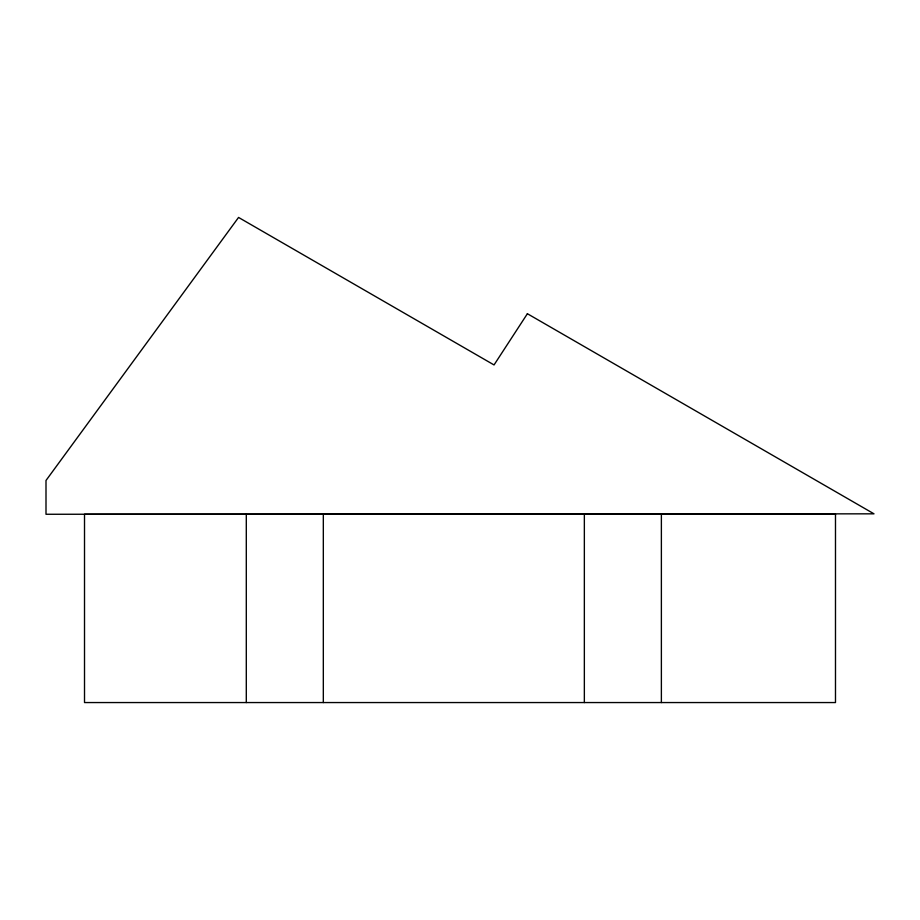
<?xml version="1.0" encoding="UTF-8"?>
<svg xmlns="http://www.w3.org/2000/svg" width="920" height="920" viewBox="0 0 920 920"><rect width="100%" height="100%" fill="white"/><g stroke="black" fill="none" stroke-linecap="round" stroke-linejoin="round"><path stroke-width="1.38" d="M641.24 514.268L642.114 514.245L627.842 514.165M622.863 514.165L603.727 514.268M661.376 514.268L661.376 702.558M584.349 514.268L584.349 702.558M323.322 514.268L323.322 702.558M246.295 514.268L246.295 702.558M527.39 313.72L494.04 364.941L238.556 217.442L46 480.481L46 514.268L874 513.832L527.39 313.72M835.486 514.268L84.513 514.268L84.513 702.558L835.486 702.558L835.486 514.268"/></g></svg>
